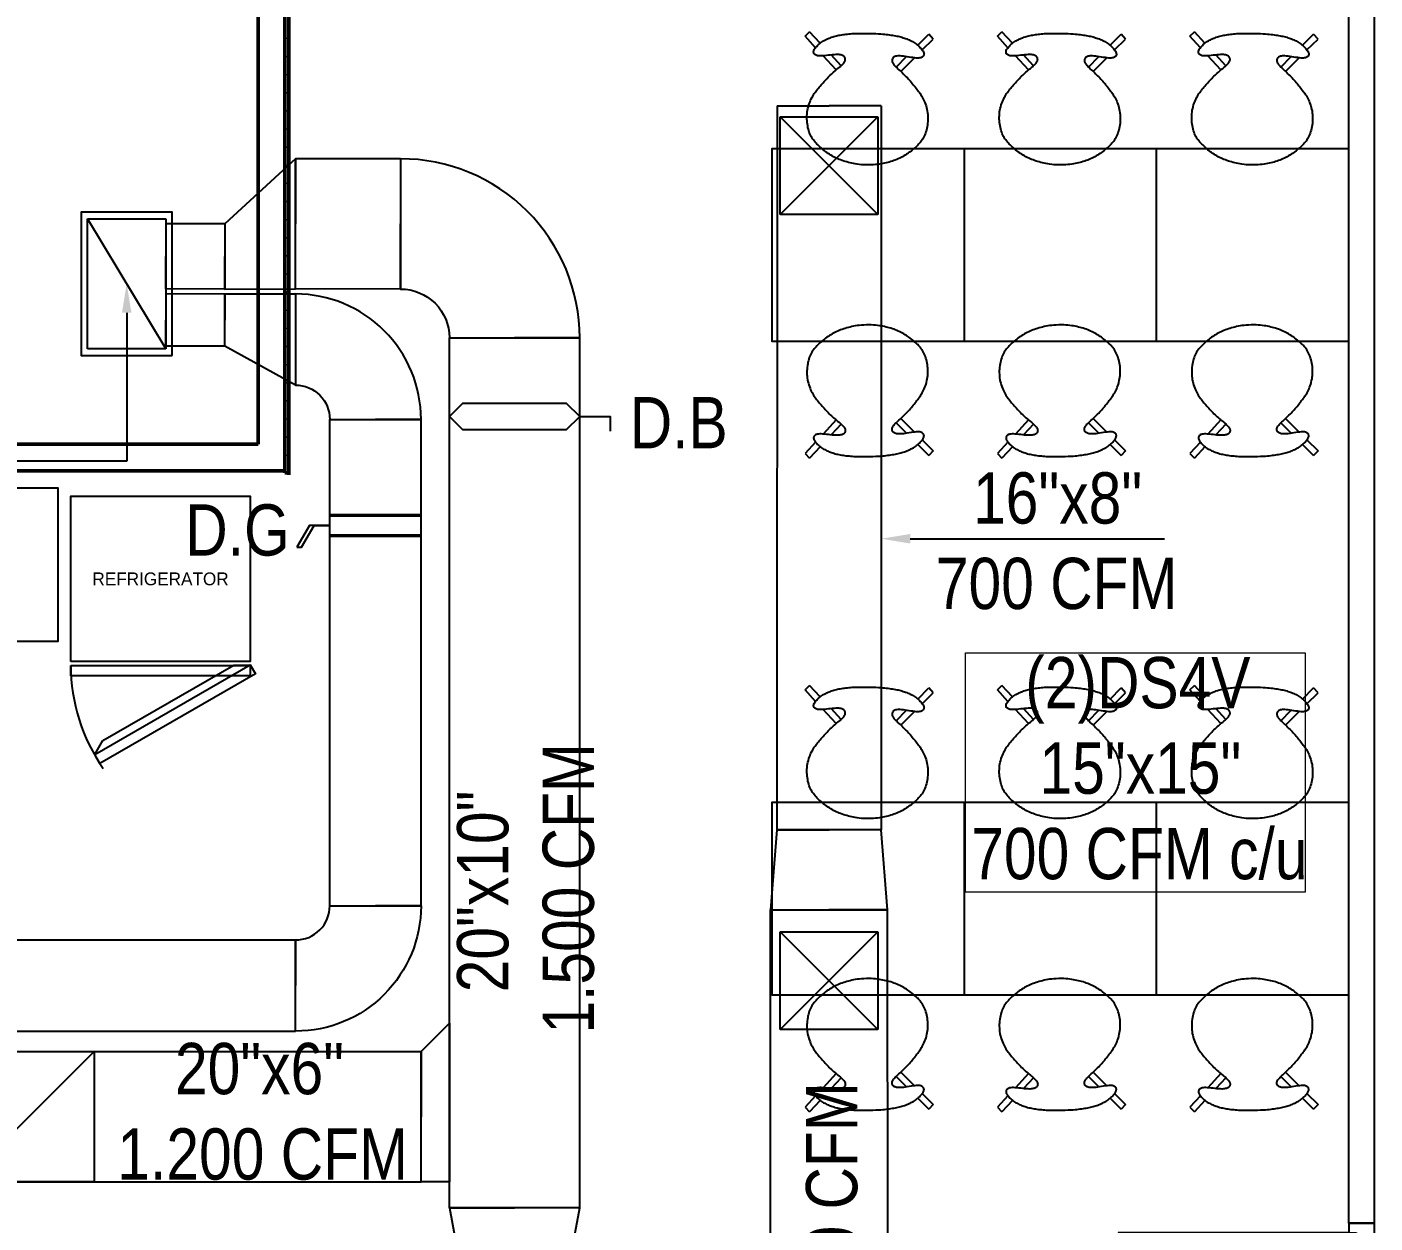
# Model space of a CAD drawing. Header units: inches. Extents: x -3 to 209, y -384 to 20.
# Drawn here: x 167.5 to 172.76, y -92.6 to -87.93 of the extents above; entities that cross this region are included whole.
import ezdxf
from ezdxf import colors
from ezdxf.entities.mleader import LeaderData, LeaderLine
from ezdxf.math import Vec2, Vec3

# ---------------------------------------------------------------- set-up
doc = ezdxf.new("R2010")
doc.units = ezdxf.units.IN
doc.header["$MEASUREMENT"] = 0
doc.linetypes.add('HIDDEN2', pattern=[0.1875, 0.125, -0.0625])
for name, color, linetype in [('A-WALL', 253, 'Continuous'), ('BASE PLAN$0$9 July 2012 10F STREAM ECOM$0$FLOOR LAYOUT 14 Oct (x-ref)$0$20F-032408$0$XDOOR', 253, 'Continuous'), ('BASE PLAN$0$FLOOR LAYOUT 14 Oct (x-ref)$0$20F-032408$0$XDOOR', 253, 'Continuous'), ('BASE PLAN$0$NBS-HEAVY', 253, 'Continuous'), ('BASE PLAN$0$NDS-DOORS', 253, 'Continuous'), ('BASE PLAN$0$WALL', 253, 'Continuous'), ('HVAC-Equipos', 3, 'Continuous'), ('HVAC-Extraccion', 114, 'Continuous'), ('HVAC-Rejillas', 2, 'HIDDEN2'), ('HVAC-Suministro', 170, 'Continuous'), ('NFF-FURN', 253, 'Continuous')]:
    doc.layers.add(name, color=color, linetype=linetype)
for name, color, linetype, lineweight in [('A-WALL-PATT', 253, 'Continuous', 50), ('HVAC -Textos Extraccion', 2, 'Continuous', 9), ('HVAC -Textos Suministro', 7, 'Continuous', 9)]:
    doc.layers.add(name, color=color, linetype=linetype, lineweight=lineweight)
doc.styles.add('Arial Narrow', font='ARIALN.TTF', dxfattribs={"height": 0.00295})
doc.styles.add('darwinmerispeTEXT01', font='GOTHIC.TTF')
doc.styles.get("Standard").update_dxf_attribs({"font": 'arial.ttf'})

# ---------------------------------------------------------------- blocks, each defined once
blk = doc.blocks.new('ds')
at = {"linetype": 'ByBlock', "lineweight": -2}
for p, q in [((-0.0127, -0.0127), (0.0127, 0.0127)), ((-0.0127, 0.0127), (0.0127, -0.0127)), ((-0.0127, -0.0127), (-0.0127, 0.0127)), ((-0.0127, 0.0127), (0.0127, 0.0127)), ((0.0127, 0.0127), (0.0127, -0.0127)), ((0.0127, -0.0127), (-0.0127, -0.0127))]:
    blk.add_line(p, q, dxfattribs=at)
blk = doc.blocks.new('*U60')
at = {"layer": 'HVAC-Equipos', "color": 1}
for points in [[(-0.3556, 0), (0, 0), (0, 0.0865), (-0.3556, 0.0865)], [(-0.3556, 0.0052), (0, 0.0052), (0, 0.0813), (-0.3556, 0.0813)]]:
    blk.add_lwpolyline(points, close=True, dxfattribs=at)
for points in [[(0, 0.0433), (0.0789, 0.0433), (0.1281, -0.0411)], [(0.1281, -0.0411), (0.1104, -0.0411), (0.0612, 0.0433), (0, 0.0433)]]:
    blk.add_lwpolyline(points, dxfattribs=at)
blk = doc.blocks.new('rr')
at = {"linetype": 'ByBlock', "lineweight": -2}
for p, q in [((-0.0127, -0.0127), (0.0127, 0.0127)), ((-0.0127, -0.0127), (-0.0127, 0.0127)), ((-0.0127, 0.0127), (0.0127, 0.0127)), ((0.0127, 0.0127), (0.0127, -0.0127)), ((0.0127, -0.0127), (-0.0127, -0.0127))]:
    blk.add_line(p, q, dxfattribs=at)
blk = doc.blocks.new('*U86')
at = {"color": 1, "flags": 128}
blk.add_lwpolyline([(0, 0), (-0.1193, 0), (-0.1193, 0.0565)], dxfattribs=at)
at = {"color": 1}
blk.add_lwpolyline([(0, 0), (0.0508, -0.0508), (0.4572, -0.0508), (0.508, 0), (0.4572, 0.0508), (0.0508, 0.0508)], close=True, dxfattribs=at)
blk = doc.blocks.new('*U69')
blk.add_lwpolyline([(-0.26, -0.0566), (-0.26, 0), (0, 0), (0.0566, -0.0566), (-0.26, -0.0566)])
blk = doc.blocks.new('BASE PLAN$0$Z$W@#701B5C3E')
at = {"layer": 'BASE PLAN$0$9 July 2012 10F STREAM ECOM$0$FLOOR LAYOUT 14 Oct (x-ref)$0$20F-032408$0$XDOOR', "linetype": 'ByBlock', "lineweight": -2}
blk.add_line((1700, 110), (1700, 10), dxfattribs=at)
at = {"layer": 'BASE PLAN$0$FLOOR LAYOUT 14 Oct (x-ref)$0$20F-032408$0$XDOOR', "linetype": 'ByBlock', "lineweight": -2}
for p, q in [((-138.1, 108.4), (-138.9, 1008.4)), ((-138.9, 1008.4), (-98.9, 1008.4)), ((-98.9, 1008.4), (-98.1, 108.4)), ((1661.1, 1010), (1621.1, 1009.9)), ((1621.1, 1009.9), (1621.2, 834.9)), ((1661.2, 835), (1661.1, 1010)), ((-98.7, 833.4), (-138.7, 833.4)), ((-118.6, 633), (-118.7, 833.4)), ((1661.2, 835), (1621.2, 834.9)), ((1661.2, 835), (1621.2, 834.9)), ((1641.4, 634.6), (1641.2, 834.9)), ((1641.4, 634.6), (1641.2, 834.9)), ((-98.6, 633), (-138.6, 633)), ((1661.4, 634.6), (1621.4, 634.5)), ((1661.4, 634.6), (1621.4, 634.5)), ((1621.4, 634.5), (1621.9, 109.9)), ((1661.9, 110), (1661.4, 634.6)), ((-176.1, 108.3), (-138.1, 108.4)), ((-176, 8.3), (-176.1, 108.3)), ((-138.1, 118.4), (-138.1, 78.4)), ((-98.1, 108.4), (-138.1, 108.4)), ((1621.9, 109.9), (1661.9, 110)), ((1661.9, 120), (1661.9, 80)), ((1699.9, 110), (1661.9, 110)), ((-138.1, 78.4), (-126.1, 78.4)), ((-126.1, 78.4), (-126, 8.4)), ((1661.9, 80), (1649.9, 80)), ((1649.9, 80), (1650, 10)), ((-126, 8.4), (-176, 8.3)), ((1650, 10), (1700, 10))]:
    blk.add_line(p, q, dxfattribs=at)
for points in [[(-98.6, 633), (-98.7, 833.4), (-138.7, 833.4), (-138.6, 633)], [(1661.4, 634.6), (1661.2, 835), (1621.2, 834.9), (1621.4, 634.5)]]:
    blk.add_lwpolyline(points, close=True, dxfattribs=at)
for points in [[(1621.2, 834.9), (1661.2, 835)], [(1661.4, 634.6), (1621.4, 634.5)]]:
    blk.add_lwpolyline(points, dxfattribs=at)
for centre, start, end in [((-138.1, 108.4), 0.0513, 87.504), ((1661.9, 110), 92.5987, 180.0513)]:
    blk.add_arc(centre, 900, start, end, dxfattribs=at)
at = {"layer": 'BASE PLAN$0$WALL', "linetype": 'ByBlock', "lineweight": -2}
blk.add_line((-176, 8.3), (-176.1, 108.3), dxfattribs=at)
blk = doc.blocks.new('KIKI')
at = {"layer": 'NFF-FURN', "linetype": 'ByBlock', "lineweight": -2}
for p, q in [((-1379.4, 428.4), (-1362.4, 446.8)), ((-1336.3, 385.5), (-1379.4, 428.4)), ((-1319.2, 403.7), (-1362.4, 446.8)), ((-938.5, 412), (-897.2, 456.9)), ((-920.6, 394.5), (-879.5, 439.2)), ((-879.5, 439.2), (-897.2, 456.9)), ((-629.4, 428.4), (-612.4, 446.8)), ((-586.3, 385.5), (-629.4, 428.4)), ((-569.2, 403.7), (-612.4, 446.8)), ((-188.5, 412), (-147.2, 456.9)), ((-170.6, 394.5), (-129.5, 439.2)), ((-129.5, 439.2), (-147.2, 456.9)), ((-1252.6, 302.1), (-1305.7, 355)), ((-1234.2, 319.1), (-1274.9, 359.7)), ((-1019.8, 323.7), (-980.8, 366)), ((-1000.7, 307.6), (-949.9, 362.7)), ((-502.6, 302.1), (-555.7, 355)), ((-484.2, 319.1), (-524.9, 359.7)), ((-269.8, 323.7), (-230.8, 366)), ((-250.7, 307.6), (-199.9, 362.7)), ((-1252.6, -1052.1), (-1305.7, -1105)), ((-1234.2, -1069.1), (-1274.9, -1109.7)), ((-1019.8, -1073.7), (-980.8, -1116)), ((-1000.7, -1057.6), (-949.9, -1112.7)), ((-502.6, -1052.1), (-555.7, -1105)), ((-484.2, -1069.1), (-524.9, -1109.7)), ((-269.8, -1073.7), (-230.8, -1116)), ((-250.7, -1057.6), (-199.9, -1112.7)), ((-1336.3, -1135.5), (-1379.4, -1178.4)), ((-1319.2, -1153.7), (-1362.4, -1196.8)), ((-920.6, -1144.5), (-879.5, -1189.2)), ((-586.3, -1135.5), (-629.4, -1178.4)), ((-569.2, -1153.7), (-612.4, -1196.8)), ((-170.6, -1144.5), (-129.5, -1189.2)), ((-1379.4, -1178.4), (-1362.4, -1196.8)), ((-938.5, -1162), (-897.2, -1206.9)), ((-879.5, -1189.2), (-897.2, -1206.9)), ((-629.4, -1178.4), (-612.4, -1196.8)), ((-188.5, -1162), (-147.2, -1206.9)), ((-129.5, -1189.2), (-147.2, -1206.9))]:
    blk.add_line(p, q, dxfattribs=at)
for points in [[(-1225.6, -45.8), (-1219.8, -47.9), (-1213.8, -49.8), (-1207.8, -51.5), (-1201.7, -53.2), (-1195.5, -54.7), (-1189.2, -56.2), (-1182.7, -57.5), (-1176, -58.8), (-1169.2, -59.9), (-1162, -60.9), (-1154.4, -61.7), (-1146.4, -62.4), (-1137.8, -62.8), (-1128.6, -63), (-1118.7, -62.9), (-1108.8, -62.6), (-1099.6, -62), (-1091, -61.2), (-1083, -60.2), (-1075.5, -59), (-1068.4, -57.7), (-1061.6, -56.3), (-1055, -54.7), (-1048.6, -53.1), (-1042.3, -51.4), (-1036.1, -49.6), (-1030.1, -47.7), (-1024.2, -45.7), (-1018.3, -43.5), (-1012.6, -41.2), (-1006.9, -38.8), (-1001.3, -36.3), (-995.7, -33.6), (-990.2, -30.7), (-984.8, -27.8), (-979.5, -24.7), (-974.3, -21.5), (-969.2, -18.2), (-964.3, -14.8), (-959.5, -11.3), (-954.9, -7.7), (-950.4, -4), (-946, -0.3), (-941.8, 3.4), (-937.6, 7.2), (-933.6, 11), (-929.7, 14.9), (-925.9, 18.7), (-922.2, 22.6), (-918.6, 26.5), (-915.2, 30.6), (-911.9, 34.7), (-908.8, 39.1), (-905.9, 43.7), (-903.1, 48.6), (-900.6, 53.7), (-898.2, 59.1), (-896.1, 64.7), (-894.2, 70.6), (-892.4, 76.7), (-890.9, 82.9), (-889.7, 89.3), (-888.6, 95.9), (-887.8, 102.6), (-887.2, 109.4), (-886.9, 116.2), (-886.8, 123.1), (-887, 130), (-887.4, 137), (-888.2, 143.9), (-889.3, 150.8), (-890.7, 157.6), (-892.3, 164.4), (-894.3, 171), (-896.4, 177.5), (-898.8, 183.7), (-901.3, 189.7), (-903.9, 195.5), (-906.7, 200.9), (-909.5, 206), (-912.3, 210.8), (-915.3, 215.4), (-918.3, 219.7), (-921.5, 224), (-924.7, 228.1), (-928, 232.2), (-931.3, 236.4), (-934.8, 240.6), (-938.4, 244.8), (-942.1, 249.1), (-945.8, 253.4), (-949.7, 257.8), (-953.6, 262.1), (-957.5, 266.4), (-961.5, 270.7), (-965.6, 274.9), (-969.7, 279.1), (-973.8, 283.2), (-978, 287.2), (-982.2, 291.2), (-986.5, 295.1), (-990.8, 299), (-995.1, 302.8), (-999.4, 306.5), (-1003.7, 310.1), (-1007.9, 313.6), (-1012, 317), (-1015.8, 320.3), (-1019.4, 323.4), (-1022.7, 326.4), (-1025.6, 329.2), (-1028.1, 331.8), (-1030.3, 334.2), (-1032, 336.6), (-1033.4, 338.7), (-1034.5, 340.8), (-1035.3, 342.9), (-1035.9, 344.9), (-1036.3, 346.8), (-1036.4, 348.8), (-1036.3, 350.8), (-1036, 352.7), (-1035.4, 354.6), (-1034.6, 356.4), (-1033.5, 358.2), (-1032, 359.8), (-1030.3, 361.4), (-1028.1, 362.9), (-1025.6, 364.2), (-1022.7, 365.3), (-1019.2, 366.3), (-1015.2, 367), (-1010.6, 367.5), (-1005.3, 367.7), (-999.4, 367.6), (-992.7, 367.2), (-985.5, 366.5), (-978, 365.7), (-970.3, 364.8), (-962.7, 364), (-955.3, 363.2), (-948.4, 362.6), (-942.2, 362.3), (-936.8, 362.3), (-932.2, 362.6), (-928.3, 363.2), (-925, 364), (-922.3, 365.1), (-920.1, 366.4), (-918.2, 367.8), (-916.6, 369.4), (-915.3, 371), (-914.2, 372.8), (-913.5, 374.7), (-913, 376.8), (-913, 379), (-913.3, 381.4), (-914.1, 383.9), (-915.4, 386.8), (-917.2, 389.8), (-919.5, 393), (-922.1, 396.3), (-925.2, 399.7), (-928.5, 403.2), (-932.1, 406.5), (-935.8, 409.8), (-939.7, 412.9), (-943.7, 415.9), (-947.8, 418.6), (-951.9, 421.1), (-956.1, 423.5), (-960.4, 425.7), (-964.7, 427.8), (-969.1, 429.8), (-973.6, 431.6), (-978.1, 433.3), (-982.6, 435), (-987.3, 436.5), (-992, 437.9), (-996.8, 439.3), (-1001.6, 440.6), (-1006.6, 441.7), (-1011.7, 442.8), (-1017, 443.8), (-1022.3, 444.7), (-1027.8, 445.6), (-1033.3, 446.3), (-1039.1, 447.1), (-1044.9, 447.7), (-1050.9, 448.3), (-1057, 448.8), (-1063.3, 449.3), (-1069.9, 449.7), (-1077.1, 450.1), (-1085.2, 450.3), (-1094.2, 450.5), (-1104.5, 450.5), (-1116.3, 450.4), (-1129.8, 450.2), (-1143.2, 449.8), (-1155, 449.4), (-1165.3, 448.9), (-1174.3, 448.4), (-1182.3, 447.8), (-1189.5, 447.1), (-1196.2, 446.4), (-1202.4, 445.7), (-1208.5, 444.9), (-1214.5, 444), (-1220.3, 443.1), (-1225.9, 442.2), (-1231.5, 441.2), (-1236.9, 440.1), (-1242.2, 438.9), (-1247.4, 437.7), (-1252.4, 436.4), (-1257.3, 435), (-1262.2, 433.6), (-1266.9, 432), (-1271.6, 430.4), (-1276.1, 428.6), (-1280.6, 426.8), (-1285, 424.9), (-1289.4, 422.8), (-1293.7, 420.7), (-1297.9, 418.4), (-1302.1, 416), (-1306.2, 413.5), (-1310.2, 410.8), (-1314.2, 407.8), (-1318, 404.8), (-1321.8, 401.5), (-1325.4, 398), (-1328.8, 394.5), (-1332, 391), (-1334.9, 387.4), (-1337.4, 384), (-1339.5, 380.7), (-1341.2, 377.6), (-1342.4, 374.7), (-1343, 372.1), (-1343.3, 369.7), (-1343.1, 367.5), (-1342.6, 365.4), (-1341.8, 363.6), (-1340.6, 361.9), (-1339.2, 360.3), (-1337.6, 358.8), (-1335.7, 357.4), (-1333.4, 356.3), (-1330.6, 355.3), (-1327.3, 354.6), (-1323.4, 354.1), (-1318.7, 354), (-1313.3, 354.2), (-1307.1, 354.8), (-1300.3, 355.7), (-1293, 356.8), (-1285.4, 358), (-1277.8, 359.3), (-1270.3, 360.4), (-1263.1, 361.4), (-1256.5, 362), (-1250.5, 362.4), (-1245.3, 362.4), (-1240.6, 362.1), (-1236.6, 361.6), (-1233.1, 360.8), (-1230.1, 359.8), (-1227.5, 358.6), (-1225.3, 357.2), (-1223.5, 355.7), (-1222, 354.1), (-1220.8, 352.4), (-1219.9, 350.6), (-1219.2, 348.7), (-1218.8, 346.8), (-1218.7, 344.9), (-1218.7, 342.9), (-1219, 340.9), (-1219.5, 338.9), (-1220.2, 336.8), (-1221.2, 334.7), (-1222.5, 332.4), (-1224.2, 330.1), (-1226.2, 327.5), (-1228.6, 324.8), (-1231.4, 321.9), (-1234.5, 318.8), (-1238, 315.5), (-1241.7, 312.1), (-1245.6, 308.5), (-1249.7, 304.8), (-1253.8, 301), (-1258, 297.1), (-1262.1, 293.1), (-1266.2, 289.1), (-1270.3, 285), (-1274.3, 280.8), (-1278.3, 276.6), (-1282.3, 272.3), (-1286.2, 268), (-1290.1, 263.6), (-1293.9, 259.1), (-1297.7, 254.6), (-1301.4, 250.2), (-1305, 245.7), (-1308.6, 241.2), (-1312.1, 236.7), (-1315.5, 232.3), (-1318.8, 228), (-1322, 223.7), (-1325.1, 219.5), (-1328.1, 215.2), (-1331, 210.8), (-1333.9, 206.3), (-1336.6, 201.6), (-1339.3, 196.7), (-1341.9, 191.5), (-1344.4, 185.9), (-1346.8, 180.1), (-1349, 174), (-1351.1, 167.6), (-1353, 161.1), (-1354.6, 154.4), (-1356, 147.6), (-1357.1, 140.7), (-1357.9, 133.8), (-1358.3, 126.8), (-1358.5, 119.9), (-1358.4, 112.9), (-1358, 106), (-1357.4, 99.2), (-1356.5, 92.5), (-1355.4, 85.8), (-1354.1, 79.3), (-1352.5, 73), (-1350.7, 66.8), (-1348.8, 60.8), (-1346.6, 55), (-1344.2, 49.4), (-1341.6, 44.2), (-1338.9, 39.1), (-1335.9, 34.4), (-1332.8, 30), (-1329.5, 25.7), (-1326, 21.7), (-1322.4, 17.8), (-1318.7, 14), (-1314.8, 10.3), (-1310.8, 6.6), (-1306.8, 3), (-1302.6, -0.7), (-1298.3, -4.3), (-1293.9, -7.8), (-1289.4, -11.4), (-1284.7, -14.8), (-1279.9, -18.2), (-1275, -21.5), (-1269.9, -24.7), (-1264.7, -27.8), (-1259.4, -30.7), (-1254, -33.6), (-1248.4, -36.3), (-1242.8, -38.9), (-1237.1, -41.4), (-1231.4, -43.7)], [(-475.6, -45.8), (-469.8, -47.9), (-463.8, -49.8), (-457.8, -51.5), (-451.7, -53.2), (-445.5, -54.7), (-439.2, -56.2), (-432.7, -57.5), (-426, -58.8), (-419.2, -59.9), (-412, -60.9), (-404.4, -61.7), (-396.4, -62.4), (-387.8, -62.8), (-378.6, -63), (-368.7, -62.9), (-358.8, -62.6), (-349.6, -62), (-341, -61.2), (-333, -60.2), (-325.5, -59), (-318.4, -57.7), (-311.6, -56.3), (-305, -54.7), (-298.6, -53.1), (-292.3, -51.4), (-286.1, -49.6), (-280.1, -47.7), (-274.2, -45.7), (-268.3, -43.5), (-262.6, -41.2), (-256.9, -38.8), (-251.3, -36.3), (-245.7, -33.6), (-240.2, -30.7), (-234.8, -27.8), (-229.5, -24.7), (-224.3, -21.5), (-219.2, -18.2), (-214.3, -14.8), (-209.5, -11.3), (-204.9, -7.7), (-200.4, -4), (-196, -0.3), (-191.8, 3.4), (-187.6, 7.2), (-183.6, 11), (-179.7, 14.9), (-175.9, 18.7), (-172.2, 22.6), (-168.6, 26.5), (-165.2, 30.6), (-161.9, 34.7), (-158.8, 39.1), (-155.9, 43.7), (-153.1, 48.6), (-150.6, 53.7), (-148.2, 59.1), (-146.1, 64.7), (-144.2, 70.6), (-142.4, 76.7), (-140.9, 82.9), (-139.7, 89.3), (-138.6, 95.9), (-137.8, 102.6), (-137.2, 109.4), (-136.9, 116.2), (-136.8, 123.1), (-137, 130), (-137.4, 137), (-138.2, 143.9), (-139.3, 150.8), (-140.7, 157.6), (-142.3, 164.4), (-144.3, 171), (-146.4, 177.5), (-148.8, 183.7), (-151.3, 189.7), (-153.9, 195.5), (-156.7, 200.9), (-159.5, 206), (-162.3, 210.8), (-165.3, 215.4), (-168.3, 219.7), (-171.5, 224), (-174.7, 228.1), (-178, 232.2), (-181.3, 236.4), (-184.8, 240.6), (-188.4, 244.8), (-192.1, 249.1), (-195.8, 253.4), (-199.7, 257.8), (-203.6, 262.1), (-207.5, 266.4), (-211.5, 270.7), (-215.6, 274.9), (-219.7, 279.1), (-223.8, 283.2), (-228, 287.2), (-232.2, 291.2), (-236.5, 295.1), (-240.8, 299), (-245.1, 302.8), (-249.4, 306.5), (-253.7, 310.1), (-257.9, 313.6), (-262, 317), (-265.8, 320.3), (-269.4, 323.4), (-272.7, 326.4), (-275.6, 329.2), (-278.1, 331.8), (-280.3, 334.2), (-282, 336.6), (-283.4, 338.7), (-284.5, 340.8), (-285.3, 342.9), (-285.9, 344.9), (-286.3, 346.8), (-286.4, 348.8), (-286.3, 350.8), (-286, 352.7), (-285.4, 354.6), (-284.6, 356.4), (-283.5, 358.2), (-282, 359.8), (-280.3, 361.4), (-278.1, 362.9), (-275.6, 364.2), (-272.7, 365.3), (-269.2, 366.3), (-265.2, 367), (-260.6, 367.5), (-255.3, 367.7), (-249.4, 367.6), (-242.7, 367.2), (-235.5, 366.5), (-228, 365.7), (-220.3, 364.8), (-212.7, 364), (-205.3, 363.2), (-198.4, 362.6), (-192.2, 362.3), (-186.8, 362.3), (-182.2, 362.6), (-178.3, 363.2), (-175, 364), (-172.3, 365.1), (-170.1, 366.4), (-168.2, 367.8), (-166.6, 369.4), (-165.3, 371), (-164.2, 372.8), (-163.5, 374.7), (-163, 376.8), (-163, 379), (-163.3, 381.4), (-164.1, 383.9), (-165.4, 386.8), (-167.2, 389.8), (-169.5, 393), (-172.1, 396.3), (-175.2, 399.7), (-178.5, 403.2), (-182.1, 406.5), (-185.8, 409.8), (-189.7, 412.9), (-193.7, 415.9), (-197.8, 418.6), (-201.9, 421.1), (-206.1, 423.5), (-210.4, 425.7), (-214.7, 427.8), (-219.1, 429.8), (-223.6, 431.6), (-228.1, 433.3), (-232.6, 435), (-237.3, 436.5), (-242, 437.9), (-246.8, 439.3), (-251.6, 440.6), (-256.6, 441.7), (-261.7, 442.8), (-267, 443.8), (-272.3, 444.7), (-277.8, 445.6), (-283.3, 446.3), (-289.1, 447.1), (-294.9, 447.7), (-300.9, 448.3), (-307, 448.8), (-313.3, 449.3), (-319.9, 449.7), (-327.1, 450.1), (-335.2, 450.3), (-344.2, 450.5), (-354.5, 450.5), (-366.3, 450.4), (-379.8, 450.2), (-393.2, 449.8), (-405, 449.4), (-415.3, 448.9), (-424.3, 448.4), (-432.3, 447.8), (-439.5, 447.1), (-446.2, 446.4), (-452.4, 445.7), (-458.5, 444.9), (-464.5, 444), (-470.3, 443.1), (-475.9, 442.2), (-481.5, 441.2), (-486.9, 440.1), (-492.2, 438.9), (-497.4, 437.7), (-502.4, 436.4), (-507.3, 435), (-512.2, 433.6), (-516.9, 432), (-521.6, 430.4), (-526.1, 428.6), (-530.6, 426.8), (-535, 424.9), (-539.4, 422.8), (-543.7, 420.7), (-547.9, 418.4), (-552.1, 416), (-556.2, 413.5), (-560.2, 410.8), (-564.2, 407.8), (-568, 404.8), (-571.8, 401.5), (-575.4, 398), (-578.8, 394.5), (-582, 391), (-584.9, 387.4), (-587.4, 384), (-589.5, 380.7), (-591.2, 377.6), (-592.4, 374.7), (-593, 372.1), (-593.3, 369.7), (-593.1, 367.5), (-592.6, 365.4), (-591.8, 363.6), (-590.6, 361.9), (-589.2, 360.3), (-587.6, 358.8), (-585.7, 357.4), (-583.4, 356.3), (-580.6, 355.3), (-577.3, 354.6), (-573.4, 354.1), (-568.7, 354), (-563.3, 354.2), (-557.1, 354.8), (-550.3, 355.7), (-543, 356.8), (-535.4, 358), (-527.8, 359.3), (-520.3, 360.4), (-513.1, 361.4), (-506.5, 362), (-500.5, 362.4), (-495.3, 362.4), (-490.6, 362.1), (-486.6, 361.6), (-483.1, 360.8), (-480.1, 359.8), (-477.5, 358.6), (-475.3, 357.2), (-473.5, 355.7), (-472, 354.1), (-470.8, 352.4), (-469.9, 350.6), (-469.2, 348.7), (-468.8, 346.8), (-468.7, 344.9), (-468.7, 342.9), (-469, 340.9), (-469.5, 338.9), (-470.2, 336.8), (-471.2, 334.7), (-472.5, 332.4), (-474.2, 330.1), (-476.2, 327.5), (-478.6, 324.8), (-481.4, 321.9), (-484.5, 318.8), (-488, 315.5), (-491.7, 312.1), (-495.6, 308.5), (-499.7, 304.8), (-503.8, 301), (-508, 297.1), (-512.1, 293.1), (-516.2, 289.1), (-520.3, 285), (-524.3, 280.8), (-528.3, 276.6), (-532.3, 272.3), (-536.2, 268), (-540.1, 263.6), (-543.9, 259.1), (-547.7, 254.6), (-551.4, 250.2), (-555, 245.7), (-558.6, 241.2), (-562.1, 236.7), (-565.5, 232.3), (-568.8, 228), (-572, 223.7), (-575.1, 219.5), (-578.1, 215.2), (-581, 210.8), (-583.9, 206.3), (-586.6, 201.6), (-589.3, 196.7), (-591.9, 191.5), (-594.4, 185.9), (-596.8, 180.1), (-599, 174), (-601.1, 167.6), (-603, 161.1), (-604.6, 154.4), (-606, 147.6), (-607.1, 140.7), (-607.9, 133.8), (-608.3, 126.8), (-608.5, 119.9), (-608.4, 112.9), (-608, 106), (-607.4, 99.2), (-606.5, 92.5), (-605.4, 85.8), (-604.1, 79.3), (-602.5, 73), (-600.7, 66.8), (-598.8, 60.8), (-596.6, 55), (-594.2, 49.4), (-591.6, 44.2), (-588.9, 39.1), (-585.9, 34.4), (-582.8, 30), (-579.5, 25.7), (-576, 21.7), (-572.4, 17.8), (-568.7, 14), (-564.8, 10.3), (-560.8, 6.6), (-556.8, 3), (-552.6, -0.7), (-548.3, -4.3), (-543.9, -7.8), (-539.4, -11.4), (-534.7, -14.8), (-529.9, -18.2), (-525, -21.5), (-519.9, -24.7), (-514.7, -27.8), (-509.4, -30.7), (-504, -33.6), (-498.4, -36.3), (-492.8, -38.9), (-487.1, -41.4), (-481.4, -43.7)], [(-1500, 0), (0, 0), (0, -750), (-1500, -750)], [(-1225.6, -704.2), (-1219.8, -702.1), (-1213.8, -700.2), (-1207.8, -698.5), (-1201.7, -696.8), (-1195.5, -695.3), (-1189.2, -693.8), (-1182.7, -692.5), (-1176, -691.2), (-1169.2, -690.1), (-1162, -689.1), (-1154.4, -688.3), (-1146.4, -687.6), (-1137.8, -687.2), (-1128.6, -687), (-1118.7, -687.1), (-1108.8, -687.4), (-1099.6, -688), (-1091, -688.8), (-1083, -689.8), (-1075.5, -691), (-1068.4, -692.3), (-1061.6, -693.7), (-1055, -695.3), (-1048.6, -696.9), (-1042.3, -698.6), (-1036.1, -700.4), (-1030.1, -702.3), (-1024.2, -704.3), (-1018.3, -706.5), (-1012.6, -708.8), (-1006.9, -711.2), (-1001.3, -713.7), (-995.7, -716.4), (-990.2, -719.3), (-984.8, -722.2), (-979.5, -725.3), (-974.3, -728.5), (-969.2, -731.8), (-964.3, -735.2), (-959.5, -738.7), (-954.9, -742.3), (-950.4, -746), (-946, -749.7), (-941.8, -753.4), (-937.6, -757.2), (-933.6, -761), (-929.7, -764.9), (-925.9, -768.7), (-922.2, -772.6), (-918.6, -776.5), (-915.2, -780.6), (-911.9, -784.7), (-908.8, -789.1), (-905.9, -793.7), (-903.1, -798.6), (-900.6, -803.7), (-898.2, -809.1), (-896.1, -814.7), (-894.2, -820.6), (-892.4, -826.7), (-890.9, -832.9), (-889.7, -839.3), (-888.6, -845.9), (-887.8, -852.6), (-887.2, -859.4), (-886.9, -866.2), (-886.8, -873.1), (-887, -880), (-887.4, -887), (-888.2, -893.9), (-889.3, -900.8), (-890.7, -907.7), (-892.3, -914.4), (-894.3, -921), (-896.4, -927.5), (-898.8, -933.7), (-901.3, -939.7), (-903.9, -945.5), (-906.7, -950.9), (-909.5, -956), (-912.3, -960.8), (-915.3, -965.4), (-918.3, -969.7), (-921.5, -974), (-924.7, -978.1), (-928, -982.2), (-931.3, -986.4), (-934.8, -990.6), (-938.4, -994.8), (-942.1, -999.1), (-945.8, -1003.4), (-949.7, -1007.8), (-953.6, -1012.1), (-957.5, -1016.4), (-961.5, -1020.7), (-965.6, -1024.9), (-969.7, -1029.1), (-973.8, -1033.2), (-978, -1037.2), (-982.2, -1041.2), (-986.5, -1045.1), (-990.8, -1049), (-995.1, -1052.8), (-999.4, -1056.5), (-1003.7, -1060.1), (-1007.9, -1063.6), (-1012, -1067), (-1015.8, -1070.3), (-1019.4, -1073.4), (-1022.7, -1076.4), (-1025.6, -1079.2), (-1028.1, -1081.8), (-1030.3, -1084.2), (-1032, -1086.6), (-1033.4, -1088.7), (-1034.5, -1090.8), (-1035.3, -1092.9), (-1035.9, -1094.9), (-1036.3, -1096.8), (-1036.4, -1098.8), (-1036.3, -1100.8), (-1036, -1102.7), (-1035.4, -1104.6), (-1034.6, -1106.4), (-1033.5, -1108.2), (-1032, -1109.8), (-1030.3, -1111.4), (-1028.1, -1112.9), (-1025.6, -1114.2), (-1022.7, -1115.3), (-1019.2, -1116.3), (-1015.2, -1117), (-1010.6, -1117.5), (-1005.3, -1117.7), (-999.4, -1117.6), (-992.7, -1117.2), (-985.5, -1116.5), (-978, -1115.7), (-970.3, -1114.8), (-962.7, -1114), (-955.3, -1113.2), (-948.4, -1112.6), (-942.2, -1112.3), (-936.8, -1112.3), (-932.2, -1112.6), (-928.3, -1113.2), (-925, -1114), (-922.3, -1115.1), (-920.1, -1116.4), (-918.2, -1117.8), (-916.6, -1119.4), (-915.3, -1121), (-914.2, -1122.8), (-913.5, -1124.7), (-913, -1126.8), (-913, -1129), (-913.3, -1131.4), (-914.1, -1133.9), (-915.4, -1136.8), (-917.2, -1139.8), (-919.5, -1143), (-922.1, -1146.3), (-925.2, -1149.7), (-928.5, -1153.2), (-932.1, -1156.5), (-935.8, -1159.8), (-939.7, -1162.9), (-943.7, -1165.9), (-947.8, -1168.6), (-951.9, -1171.1), (-956.1, -1173.5), (-960.4, -1175.7), (-964.7, -1177.8), (-969.1, -1179.8), (-973.6, -1181.6), (-978.1, -1183.3), (-982.6, -1185), (-987.3, -1186.5), (-992, -1187.9), (-996.8, -1189.3), (-1001.6, -1190.6), (-1006.6, -1191.7), (-1011.7, -1192.8), (-1017, -1193.8), (-1022.3, -1194.7), (-1027.8, -1195.6), (-1033.3, -1196.3), (-1039.1, -1197.1), (-1044.9, -1197.7), (-1050.9, -1198.3), (-1057, -1198.8), (-1063.3, -1199.3), (-1069.9, -1199.7), (-1077.1, -1200.1), (-1085.2, -1200.3), (-1094.2, -1200.5), (-1104.5, -1200.5), (-1116.3, -1200.4), (-1129.8, -1200.2), (-1143.2, -1199.8), (-1155, -1199.4), (-1165.3, -1198.9), (-1174.3, -1198.4), (-1182.3, -1197.8), (-1189.5, -1197.1), (-1196.2, -1196.4), (-1202.4, -1195.7), (-1208.5, -1194.9), (-1214.5, -1194), (-1220.3, -1193.1), (-1225.9, -1192.2), (-1231.5, -1191.2), (-1236.9, -1190.1), (-1242.2, -1188.9), (-1247.4, -1187.7), (-1252.4, -1186.4), (-1257.3, -1185), (-1262.2, -1183.6), (-1266.9, -1182), (-1271.6, -1180.4), (-1276.1, -1178.6), (-1280.6, -1176.8), (-1285, -1174.9), (-1289.4, -1172.8), (-1293.7, -1170.7), (-1297.9, -1168.4), (-1302.1, -1166), (-1306.2, -1163.5), (-1310.2, -1160.8), (-1314.2, -1157.8), (-1318, -1154.8), (-1321.8, -1151.5), (-1325.4, -1148), (-1328.8, -1144.5), (-1332, -1141), (-1334.9, -1137.4), (-1337.4, -1134), (-1339.5, -1130.7), (-1341.2, -1127.6), (-1342.4, -1124.7), (-1343, -1122.1), (-1343.3, -1119.7), (-1343.1, -1117.5), (-1342.6, -1115.4), (-1341.8, -1113.6), (-1340.6, -1111.9), (-1339.2, -1110.3), (-1337.6, -1108.8), (-1335.7, -1107.4), (-1333.4, -1106.3), (-1330.6, -1105.3), (-1327.3, -1104.6), (-1323.4, -1104.1), (-1318.7, -1104), (-1313.3, -1104.2), (-1307.1, -1104.8), (-1300.3, -1105.7), (-1293, -1106.8), (-1285.4, -1108), (-1277.8, -1109.3), (-1270.3, -1110.4), (-1263.1, -1111.4), (-1256.5, -1112), (-1250.5, -1112.4), (-1245.3, -1112.4), (-1240.6, -1112.1), (-1236.6, -1111.6), (-1233.1, -1110.8), (-1230.1, -1109.8), (-1227.5, -1108.6), (-1225.3, -1107.2), (-1223.5, -1105.7), (-1222, -1104.1), (-1220.8, -1102.4), (-1219.9, -1100.6), (-1219.2, -1098.7), (-1218.8, -1096.8), (-1218.7, -1094.9), (-1218.7, -1092.9), (-1219, -1090.9), (-1219.5, -1088.9), (-1220.2, -1086.8), (-1221.2, -1084.7), (-1222.5, -1082.4), (-1224.2, -1080.1), (-1226.2, -1077.5), (-1228.6, -1074.8), (-1231.4, -1071.9), (-1234.5, -1068.8), (-1238, -1065.5), (-1241.7, -1062.1), (-1245.6, -1058.5), (-1249.7, -1054.8), (-1253.8, -1051), (-1258, -1047.1), (-1262.1, -1043.1), (-1266.2, -1039.1), (-1270.3, -1035), (-1274.3, -1030.8), (-1278.3, -1026.6), (-1282.3, -1022.3), (-1286.2, -1018), (-1290.1, -1013.6), (-1293.9, -1009.1), (-1297.7, -1004.6), (-1301.4, -1000.2), (-1305, -995.7), (-1308.6, -991.2), (-1312.1, -986.7), (-1315.5, -982.3), (-1318.8, -978), (-1322, -973.7), (-1325.1, -969.5), (-1328.1, -965.2), (-1331, -960.8), (-1333.9, -956.3), (-1336.6, -951.6), (-1339.3, -946.7), (-1341.9, -941.5), (-1344.4, -936), (-1346.8, -930.1), (-1349, -924), (-1351.1, -917.6), (-1353, -911.1), (-1354.6, -904.4), (-1356, -897.6), (-1357.1, -890.7), (-1357.9, -883.8), (-1358.3, -876.8), (-1358.5, -869.9), (-1358.4, -862.9), (-1358, -856), (-1357.4, -849.2), (-1356.5, -842.5), (-1355.4, -835.8), (-1354.1, -829.3), (-1352.5, -823), (-1350.7, -816.8), (-1348.8, -810.8), (-1346.6, -805), (-1344.2, -799.4), (-1341.6, -794.2), (-1338.9, -789.1), (-1335.9, -784.4), (-1332.8, -780), (-1329.5, -775.7), (-1326, -771.7), (-1322.4, -767.8), (-1318.7, -764), (-1314.8, -760.3), (-1310.8, -756.6), (-1306.8, -753), (-1302.6, -749.3), (-1298.3, -745.7), (-1293.9, -742.2), (-1289.4, -738.6), (-1284.7, -735.2), (-1279.9, -731.8), (-1275, -728.5), (-1269.9, -725.3), (-1264.7, -722.2), (-1259.4, -719.3), (-1254, -716.4), (-1248.4, -713.7), (-1242.8, -711.1), (-1237.1, -708.6), (-1231.4, -706.3)], [(-475.6, -704.2), (-469.8, -702.1), (-463.8, -700.2), (-457.8, -698.5), (-451.7, -696.8), (-445.5, -695.3), (-439.2, -693.8), (-432.7, -692.5), (-426, -691.2), (-419.2, -690.1), (-412, -689.1), (-404.4, -688.3), (-396.4, -687.6), (-387.8, -687.2), (-378.6, -687), (-368.7, -687.1), (-358.8, -687.4), (-349.6, -688), (-341, -688.8), (-333, -689.8), (-325.5, -691), (-318.4, -692.3), (-311.6, -693.7), (-305, -695.3), (-298.6, -696.9), (-292.3, -698.6), (-286.1, -700.4), (-280.1, -702.3), (-274.2, -704.3), (-268.3, -706.5), (-262.6, -708.8), (-256.9, -711.2), (-251.3, -713.7), (-245.7, -716.4), (-240.2, -719.3), (-234.8, -722.2), (-229.5, -725.3), (-224.3, -728.5), (-219.2, -731.8), (-214.3, -735.2), (-209.5, -738.7), (-204.9, -742.3), (-200.4, -746), (-196, -749.7), (-191.8, -753.4), (-187.6, -757.2), (-183.6, -761), (-179.7, -764.9), (-175.9, -768.7), (-172.2, -772.6), (-168.6, -776.5), (-165.2, -780.6), (-161.9, -784.7), (-158.8, -789.1), (-155.9, -793.7), (-153.1, -798.6), (-150.6, -803.7), (-148.2, -809.1), (-146.1, -814.7), (-144.2, -820.6), (-142.4, -826.7), (-140.9, -832.9), (-139.7, -839.3), (-138.6, -845.9), (-137.8, -852.6), (-137.2, -859.4), (-136.9, -866.2), (-136.8, -873.1), (-137, -880), (-137.4, -887), (-138.2, -893.9), (-139.3, -900.8), (-140.7, -907.7), (-142.3, -914.4), (-144.3, -921), (-146.4, -927.5), (-148.8, -933.7), (-151.3, -939.7), (-153.9, -945.5), (-156.7, -950.9), (-159.5, -956), (-162.3, -960.8), (-165.3, -965.4), (-168.3, -969.7), (-171.5, -974), (-174.7, -978.1), (-178, -982.2), (-181.3, -986.4), (-184.8, -990.6), (-188.4, -994.8), (-192.1, -999.1), (-195.8, -1003.4), (-199.7, -1007.8), (-203.6, -1012.1), (-207.5, -1016.4), (-211.5, -1020.7), (-215.6, -1024.9), (-219.7, -1029.1), (-223.8, -1033.2), (-228, -1037.2), (-232.2, -1041.2), (-236.5, -1045.1), (-240.8, -1049), (-245.1, -1052.8), (-249.4, -1056.5), (-253.7, -1060.1), (-257.9, -1063.6), (-262, -1067), (-265.8, -1070.3), (-269.4, -1073.4), (-272.7, -1076.4), (-275.6, -1079.2), (-278.1, -1081.8), (-280.3, -1084.2), (-282, -1086.6), (-283.4, -1088.7), (-284.5, -1090.8), (-285.3, -1092.9), (-285.9, -1094.9), (-286.3, -1096.8), (-286.4, -1098.8), (-286.3, -1100.8), (-286, -1102.7), (-285.4, -1104.6), (-284.6, -1106.4), (-283.5, -1108.2), (-282, -1109.8), (-280.3, -1111.4), (-278.1, -1112.9), (-275.6, -1114.2), (-272.7, -1115.3), (-269.2, -1116.3), (-265.2, -1117), (-260.6, -1117.5), (-255.3, -1117.7), (-249.4, -1117.6), (-242.7, -1117.2), (-235.5, -1116.5), (-228, -1115.7), (-220.3, -1114.8), (-212.7, -1114), (-205.3, -1113.2), (-198.4, -1112.6), (-192.2, -1112.3), (-186.8, -1112.3), (-182.2, -1112.6), (-178.3, -1113.2), (-175, -1114), (-172.3, -1115.1), (-170.1, -1116.4), (-168.2, -1117.8), (-166.6, -1119.4), (-165.3, -1121), (-164.2, -1122.8), (-163.5, -1124.7), (-163, -1126.8), (-163, -1129), (-163.3, -1131.4), (-164.1, -1133.9), (-165.4, -1136.8), (-167.2, -1139.8), (-169.5, -1143), (-172.1, -1146.3), (-175.2, -1149.7), (-178.5, -1153.2), (-182.1, -1156.5), (-185.8, -1159.8), (-189.7, -1162.9), (-193.7, -1165.9), (-197.8, -1168.6), (-201.9, -1171.1), (-206.1, -1173.5), (-210.4, -1175.7), (-214.7, -1177.8), (-219.1, -1179.8), (-223.6, -1181.6), (-228.1, -1183.3), (-232.6, -1185), (-237.3, -1186.5), (-242, -1187.9), (-246.8, -1189.3), (-251.6, -1190.6), (-256.6, -1191.7), (-261.7, -1192.8), (-267, -1193.8), (-272.3, -1194.7), (-277.8, -1195.6), (-283.3, -1196.3), (-289.1, -1197.1), (-294.9, -1197.7), (-300.9, -1198.3), (-307, -1198.8), (-313.3, -1199.3), (-319.9, -1199.7), (-327.1, -1200.1), (-335.2, -1200.3), (-344.2, -1200.5), (-354.5, -1200.5), (-366.3, -1200.4), (-379.8, -1200.2), (-393.2, -1199.8), (-405, -1199.4), (-415.3, -1198.9), (-424.3, -1198.4), (-432.3, -1197.8), (-439.5, -1197.1), (-446.2, -1196.4), (-452.4, -1195.7), (-458.5, -1194.9), (-464.5, -1194), (-470.3, -1193.1), (-475.9, -1192.2), (-481.5, -1191.2), (-486.9, -1190.1), (-492.2, -1188.9), (-497.4, -1187.7), (-502.4, -1186.4), (-507.3, -1185), (-512.2, -1183.6), (-516.9, -1182), (-521.6, -1180.4), (-526.1, -1178.6), (-530.6, -1176.8), (-535, -1174.9), (-539.4, -1172.8), (-543.7, -1170.7), (-547.9, -1168.4), (-552.1, -1166), (-556.2, -1163.5), (-560.2, -1160.8), (-564.2, -1157.8), (-568, -1154.8), (-571.8, -1151.5), (-575.4, -1148), (-578.8, -1144.5), (-582, -1141), (-584.9, -1137.4), (-587.4, -1134), (-589.5, -1130.7), (-591.2, -1127.6), (-592.4, -1124.7), (-593, -1122.1), (-593.3, -1119.7), (-593.1, -1117.5), (-592.6, -1115.4), (-591.8, -1113.6), (-590.6, -1111.9), (-589.2, -1110.3), (-587.6, -1108.8), (-585.7, -1107.4), (-583.4, -1106.3), (-580.6, -1105.3), (-577.3, -1104.6), (-573.4, -1104.1), (-568.7, -1104), (-563.3, -1104.2), (-557.1, -1104.8), (-550.3, -1105.7), (-543, -1106.8), (-535.4, -1108), (-527.8, -1109.3), (-520.3, -1110.4), (-513.1, -1111.4), (-506.5, -1112), (-500.5, -1112.4), (-495.3, -1112.4), (-490.6, -1112.1), (-486.6, -1111.6), (-483.1, -1110.8), (-480.1, -1109.8), (-477.5, -1108.6), (-475.3, -1107.2), (-473.5, -1105.7), (-472, -1104.1), (-470.8, -1102.4), (-469.9, -1100.6), (-469.2, -1098.7), (-468.8, -1096.8), (-468.7, -1094.9), (-468.7, -1092.9), (-469, -1090.9), (-469.5, -1088.9), (-470.2, -1086.8), (-471.2, -1084.7), (-472.5, -1082.4), (-474.2, -1080.1), (-476.2, -1077.5), (-478.6, -1074.8), (-481.4, -1071.9), (-484.5, -1068.8), (-488, -1065.5), (-491.7, -1062.1), (-495.6, -1058.5), (-499.7, -1054.8), (-503.8, -1051), (-508, -1047.1), (-512.1, -1043.1), (-516.2, -1039.1), (-520.3, -1035), (-524.3, -1030.8), (-528.3, -1026.6), (-532.3, -1022.3), (-536.2, -1018), (-540.1, -1013.6), (-543.9, -1009.1), (-547.7, -1004.6), (-551.4, -1000.2), (-555, -995.7), (-558.6, -991.2), (-562.1, -986.7), (-565.5, -982.3), (-568.8, -978), (-572, -973.7), (-575.1, -969.5), (-578.1, -965.2), (-581, -960.8), (-583.9, -956.3), (-586.6, -951.6), (-589.3, -946.7), (-591.9, -941.5), (-594.4, -936), (-596.8, -930.1), (-599, -924), (-601.1, -917.6), (-603, -911.1), (-604.6, -904.4), (-606, -897.6), (-607.1, -890.7), (-607.9, -883.8), (-608.3, -876.8), (-608.5, -869.9), (-608.4, -862.9), (-608, -856), (-607.4, -849.2), (-606.5, -842.5), (-605.4, -835.8), (-604.1, -829.3), (-602.5, -823), (-600.7, -816.8), (-598.8, -810.8), (-596.6, -805), (-594.2, -799.4), (-591.6, -794.2), (-588.9, -789.1), (-585.9, -784.4), (-582.8, -780), (-579.5, -775.7), (-576, -771.7), (-572.4, -767.8), (-568.7, -764), (-564.8, -760.3), (-560.8, -756.6), (-556.8, -753), (-552.6, -749.3), (-548.3, -745.7), (-543.9, -742.2), (-539.4, -738.6), (-534.7, -735.2), (-529.9, -731.8), (-525, -728.5), (-519.9, -725.3), (-514.7, -722.2), (-509.4, -719.3), (-504, -716.4), (-498.4, -713.7), (-492.8, -711.1), (-487.1, -708.6), (-481.4, -706.3)]]:
    blk.add_lwpolyline(points, close=True, dxfattribs=at)

msp = doc.modelspace()

# ---------------------------------------------------------------- linework, layer by layer
at = {"layer": 'A-WALL', "lineweight": 50}
for p, q in [((168.5252, -89.6691), (168.5252, -84.5952)), ((168.5102, -84.7549), (168.5102, -89.6691)), ((168.4052, -84.8599), (168.4052, -89.5566)), ((168.5102, -89.5566), (168.5102, -84.8599)), ((168.4052, -89.5566), (162.0932, -89.5566)), ((168.5102, -89.6616), (168.5102, -89.5566)), ((168.5252, -89.5566), (168.5252, -89.6766)), ((164.6436, -89.6616), (168.5102, -89.6616)), ((168.5102, -89.6691), (168.5252, -89.6691))]:
    msp.add_line(p, q, dxfattribs=at)
at = {"layer": 'A-WALL-PATT', "linetype": 'Continuous', "lineweight": 9}
for p, q in [((168.5102, -87.9817), (168.5252, -87.9667)), ((168.5102, -88.0524), (168.5252, -88.0374)), ((168.5102, -88.1231), (168.5252, -88.1081)), ((168.5102, -88.1938), (168.5252, -88.1788)), ((168.5102, -88.2645), (168.5252, -88.2495)), ((168.5102, -88.3352), (168.5252, -88.3202)), ((168.5102, -88.4059), (168.5252, -88.3909)), ((168.5102, -88.4767), (168.5252, -88.4617)), ((168.5102, -88.5474), (168.5252, -88.5324)), ((168.5102, -88.6181), (168.5252, -88.6031)), ((168.5102, -88.6888), (168.5252, -88.6738)), ((168.5102, -88.7595), (168.5252, -88.7445)), ((168.5102, -88.8302), (168.5252, -88.8152)), ((168.5102, -88.9009), (168.5252, -88.8859)), ((168.5102, -88.9716), (168.5252, -88.9566)), ((168.5102, -89.0423), (168.5252, -89.0273)), ((168.5102, -89.1131), (168.5252, -89.0981)), ((168.5102, -89.1838), (168.5252, -89.1688)), ((168.5102, -89.2545), (168.5252, -89.2395)), ((168.5102, -89.3252), (168.5252, -89.3102)), ((168.5102, -89.3959), (168.5252, -89.3809)), ((168.5102, -89.4666), (168.5252, -89.4516)), ((168.5102, -89.5373), (168.5252, -89.5223)), ((168.5102, -89.608), (168.5252, -89.593)), ((168.5199, -89.6691), (168.5252, -89.6637))]:
    msp.add_line(p, q, dxfattribs=at)
at = {"layer": 'BASE PLAN$0$NBS-HEAVY'}
for p, q in [((172.6585, -92.5956), (172.6585, -85.2906)), ((172.7585, -92.5956), (172.7585, -85.2906)), ((172.6585, -92.5956), (172.7585, -92.5956))]:
    msp.add_line(p, q, dxfattribs=at)
at = {"layer": 'HVAC -Textos Suministro'}
msp.add_lwpolyline([(172.4874, -91.3052), (171.1635, -91.3052), (171.1635, -90.3706), (172.4874, -90.3706)], close=True, dxfattribs=at)
at = {"layer": 'HVAC-Extraccion'}
for p, q in [((168.9609, -88.4439), (168.5518, -88.4438)), ((168.5518, -88.4438), (168.5518, -88.6978)), ((168.9609, -88.4439), (168.9609, -88.6979)), ((168.2754, -88.6979), (168.0456, -88.6978)), ((168.0456, -88.6978), (168.0456, -88.8248)), ((168.2754, -88.6979), (168.2753, -88.8249)), ((168.5518, -88.9518), (168.5518, -88.6978)), ((168.9609, -88.9519), (168.9609, -88.6979)), ((168.0455, -88.9518), (168.0456, -88.8248)), ((168.2752, -88.9519), (168.2753, -88.8249)), ((168.2752, -88.9519), (168.0455, -88.9518)), ((168.2754, -88.9714), (168.0456, -88.9712)), ((168.0456, -88.9712), (168.0456, -89.0728)), ((168.2754, -88.9714), (168.2753, -89.073)), ((168.9609, -88.9519), (168.5518, -88.9518)), ((168.0455, -89.1744), (168.0456, -89.0728)), ((168.2753, -89.1746), (168.2753, -89.073)), ((168.2753, -89.1746), (168.0455, -89.1744)), ((169.1513, -92.5368), (169.1513, -89.1423)), ((169.1513, -89.1423), (169.4053, -89.1423)), ((169.6593, -89.1423), (169.4053, -89.1423)), ((169.6593, -92.5368), (169.6593, -89.1423)), ((168.6851, -91.358), (168.6851, -89.4603)), ((168.6851, -89.4603), (168.8629, -89.4603)), ((169.0407, -89.4603), (168.8629, -89.4603)), ((169.0407, -91.358), (169.0407, -89.4603)), ((168.6851, -91.358), (168.8629, -91.358)), ((169.0407, -91.358), (168.8629, -91.358)), ((164.6968, -91.4913), (168.5518, -91.4914)), ((168.5518, -91.4914), (168.5518, -91.6692)), ((168.5518, -91.847), (168.5518, -91.6692)), ((164.6968, -91.8469), (168.5518, -91.847)), ((167.2328, -91.9268), (169.0407, -91.9268)), ((169.0407, -91.9268), (169.0407, -92.1808)), ((169.0407, -92.4348), (169.0407, -92.1808)), ((167.2328, -92.4348), (169.0407, -92.4348)), ((169.1513, -92.5368), (169.4053, -92.5368)), ((169.6593, -92.5368), (169.4053, -92.5368))]:
    msp.add_line(p, q, dxfattribs=at)
for points in [[(168.5518, -88.4438), (168.2754, -88.6979), (168.2752, -88.9519), (168.5518, -88.9518)], [(168.071, -89.2111), (168.071, -88.6523), (167.7154, -88.6523), (167.7154, -89.2111)], [(168.2753, -88.9713), (168.5518, -88.9713), (168.5518, -89.3269), (168.2753, -89.1746)], [(169.6593, -92.5368), (169.1513, -92.5368), (169.2275, -92.9473), (169.5831, -92.9473)]]:
    msp.add_lwpolyline(points, close=True, dxfattribs=at)
for points in [[(169.1514, -89.1423), (169.6593, -89.1423, 0.414214), (168.9609, -88.4439), (168.9609, -88.9519, -0.414214)], [(168.6851, -89.4603), (169.0407, -89.4603, 0.414214), (168.5518, -88.9713), (168.5518, -89.3269, -0.414214)], [(168.6851, -91.358), (169.0407, -91.358, -0.414214), (168.5518, -91.847), (168.5518, -91.4914, 0.414214)]]:
    msp.add_lwpolyline(points, format="xyb", close=True, dxfattribs=at)
at = {"layer": 'HVAC-Suministro'}
for p, q in [((170.4288, -88.2373), (170.4285, -91.0619)), ((170.4288, -88.2373), (170.632, -88.2373)), ((170.8352, -88.2374), (170.632, -88.2373)), ((170.8352, -88.2374), (170.8349, -91.0619)), ((170.4285, -91.0619), (170.6317, -91.0619)), ((170.8349, -91.0619), (170.6317, -91.0619)), ((170.4031, -94.2128), (170.4027, -91.3738)), ((170.4027, -91.3738), (170.6313, -91.3738)), ((170.8599, -91.3738), (170.6313, -91.3738)), ((170.8603, -94.2127), (170.8599, -91.3738))]:
    msp.add_line(p, q, dxfattribs=at)
msp.add_lwpolyline([(170.8599, -91.3738), (170.8349, -91.0619), (170.4285, -91.0619), (170.4027, -91.3738)], close=True, dxfattribs=at)
at = {"layer": 'NFF-FURN'}
for points in [[(164.6436, -89.7272), (167.6252, -89.7272), (167.6252, -90.3272), (164.6436, -90.3272), (164.6436, -89.7272)], [(167.6752, -90.4055), (167.6752, -89.7605), (168.3752, -89.7605), (168.3752, -90.4055), (167.6752, -90.4055)], [(167.6752, -90.4205), (168.3752, -90.4205), (168.3752, -90.4605), (167.6752, -90.4605), (167.6752, -90.4205)], [(167.769, -90.7683), (168.3752, -90.4183), (168.3952, -90.453), (167.789, -90.803), (167.769, -90.7683)], [(167.8004, -90.7138), (168.3114, -90.4188), (168.3752, -90.4183)], [(167.769, -90.7683), (167.8004, -90.7138)]]:
    msp.add_lwpolyline(points, dxfattribs=at)
msp.add_arc((168.3765, -90.4205), 0.7013, 180.0032, 214.9121, dxfattribs=at)

# ---------------------------------------------------------------- block references
at = {"layer": 'BASE PLAN$0$NDS-DOORS', "xscale": -0.0009999999999852302, "yscale": 0.0009999999999852302, "zscale": 0.0009999999999852297, "rotation": 90.05134001623158}
msp.add_blockref('BASE PLAN$0$Z$W@#701B5C3E', (172.767, -92.7716), dxfattribs=at)
at = {"layer": 'HVAC-Equipos', "rotation": 180}
msp.add_blockref('*U86', (169.6593, -89.4496), dxfattribs=at)
at = {"layer": 'HVAC-Equipos', "xscale": -1}
msp.add_blockref('*U60', (168.685, -89.9178), dxfattribs=at)
at = {"layer": 'HVAC-Extraccion'}
for name, p, xscale, yscale, zscale, rotation in [('rr', (167.8932, -88.9317), 20, 12, 12, 270), ('*U69', (169.0407, -91.9268), 1.953866694221574, 1.953866694221574, 1.953866694221574, 89.99999998318091)]:
    msp.add_blockref(name, p, dxfattribs=dict(at, xscale=xscale, yscale=yscale, zscale=zscale, rotation=rotation))
at = {"layer": 'HVAC-Rejillas', "xscale": 15, "yscale": 15, "zscale": 12, "rotation": 180}
for p in [(170.6317, -88.4706), (170.6317, -91.6506)]:
    msp.add_blockref('ds', p, dxfattribs=at)
at = {"layer": 'HVAC-Rejillas', "xscale": 20, "yscale": 20, "zscale": 12}
msp.add_blockref('rr', (167.5122, -92.1808), dxfattribs=at)
at = {"layer": 'NFF-FURN', "xscale": -0.0009999999999852297, "yscale": 0.0009999999999852297, "zscale": 0.0009999999999852297}
for p in [(170.4085, -88.405), (171.1585, -88.405), (170.4085, -90.955), (171.1585, -90.955)]:
    msp.add_blockref('KIKI', p, dxfattribs=at)

# ---------------------------------------------------------------- texts
at = {"layer": 'HVAC -Textos Extraccion', "char_height": 0.2, "attachment_point": 1, "style": 'Arial Narrow'}
for s, insert, width in [('D.B', (169.8545, -89.3732), 0.482727), ('D.G', (168.1216, -89.7918), 0.482727), ('\\pi0.2776;20"x6"\\P\\pi0.052975;1.200 CFM', (167.8037, -91.8929), 1.197493)]:
    msp.add_mtext(s, dxfattribs=dict(at, insert=insert, width=width))
at = {"layer": 'HVAC -Textos Extraccion', "insert": (169.1813, -91.9094), "char_height": 0.2, "width": 1.197493, "attachment_point": 1, "rotation": 90, "style": 'Arial Narrow'}
msp.add_mtext('\\pi0.21389;20"x10"\\P\\pi0.052975;1.500 CFM', dxfattribs=at)
at = {"layer": 'HVAC -Textos Suministro', "char_height": 0.2, "attachment_point": 1, "style": 'Arial Narrow'}
for s, insert, width in [('\\pi0.51698;16"x8" \\P\\pi0.37182;700 CFM', (170.676, -89.667), 1.658103), ('\\pi0.38596;(2)DS4V\\P\\pi0.44162;15"x15"\\P\\pi0.17525;700 CFM c/u', (171.0104, -90.3875), 1.634804)]:
    msp.add_mtext(s, dxfattribs=dict(at, insert=insert, width=width))
at = {"layer": 'HVAC -Textos Suministro', "insert": (170.5414, -94.0939), "char_height": 0.2, "width": 2.075776, "attachment_point": 1, "rotation": 90, "style": 'Arial Narrow'}
msp.add_mtext('18"x10"  1.400 CFM', dxfattribs=at)
at = {"layer": 'NFF-FURN', "insert": (168.0252, -90.083), "char_height": 0.05, "width": 0.870541, "attachment_point": 5, "style": 'darwinmerispeTEXT01'}
msp.add_mtext('REFRIGERATOR', dxfattribs=at)

# ---------------------------------------------------------------- leaders
at = {"layer": 'HVAC -Textos Extraccion'}
ml = msp.add_multileader_mtext('Standard', dxfattribs=at)
ml.set_content('', color=256)
ml.set_leader_properties()
ml.build(insert=Vec2(0, 0))
ml.multileader.update_dxf_attribs({"dogleg_length": 0.36, "arrow_head_size": 0.1128})
ctx = ml.context
ctx.base_point, ctx.char_height, ctx.arrow_head_size, ctx.landing_gap_size, ctx.plane_origin, ctx.plane_x_axis, ctx.plane_y_axis = Vec3(166.2812, -89.6232), 0.1128, 0.1128, 0.0564, Vec3(163.3828, -89.1247), Vec3(-1, 0), Vec3(0, -1)
notes = []
notes.append((ctx, [(1, (1, 1, 0), (167.8932, -89.6232), (-1, 0), 1.612, [(0, [(167.8932, -88.9317)], 0, [])])]))
ctx.mtext.insert, ctx.mtext.text_direction, ctx.mtext.rotation, ctx.mtext.flow_direction = Vec3(166.2248, -89.6796), Vec3(-1, 0), 3.141593, 5
at = {"layer": 'HVAC -Textos Suministro'}
ml = msp.add_multileader_mtext('Standard', dxfattribs=at)
ml.set_content('', color=256)
ml.set_leader_properties()
ml.build(insert=Vec2(0, 0))
ml.multileader.update_dxf_attribs({"dogleg_length": 0.36, "arrow_head_size": 0.1128})
ctx = ml.context
ctx.base_point, ctx.char_height, ctx.arrow_head_size, ctx.landing_gap_size, ctx.plane_origin, ctx.plane_x_axis, ctx.plane_y_axis = Vec3(172.0518, -89.9261), 0.1128, 0.1128, 0.0564, Vec3(177.9986, -89.7423), Vec3(-1, 0), Vec3(0, -1)
ctx.text_align_type = 2
notes.append((ctx, [(1, (1, 1, 0), (171.7589, -89.9261), (1, 0), 0.18, [(0, [(170.835, -89.9261)], 0, [])])]))
ctx.mtext.insert, ctx.mtext.text_direction, ctx.mtext.rotation, ctx.mtext.alignment, ctx.mtext.flow_direction = Vec3(171.9954, -89.9825), Vec3(-1, 0), 3.141593, 3, 5
for ctx, leaders in notes:
    for number, flags, end, landing, length, lines in leaders:
        leader = LeaderData()
        leader.index, (leader.has_last_leader_line, leader.has_dogleg_vector, leader.attachment_direction) = number, flags
        leader.last_leader_point, leader.dogleg_vector, leader.dogleg_length = Vec3(end), Vec3(landing), length
        for number, points, colour, breaks in lines:
            line = LeaderLine()
            line.index, line.vertices, line.color, line.breaks = number, Vec3.list(points), colors.encode_raw_color(colour), breaks
            leader.lines.append(line)
        ctx.leaders.append(leader)

doc.saveas('drawing.dxf')
